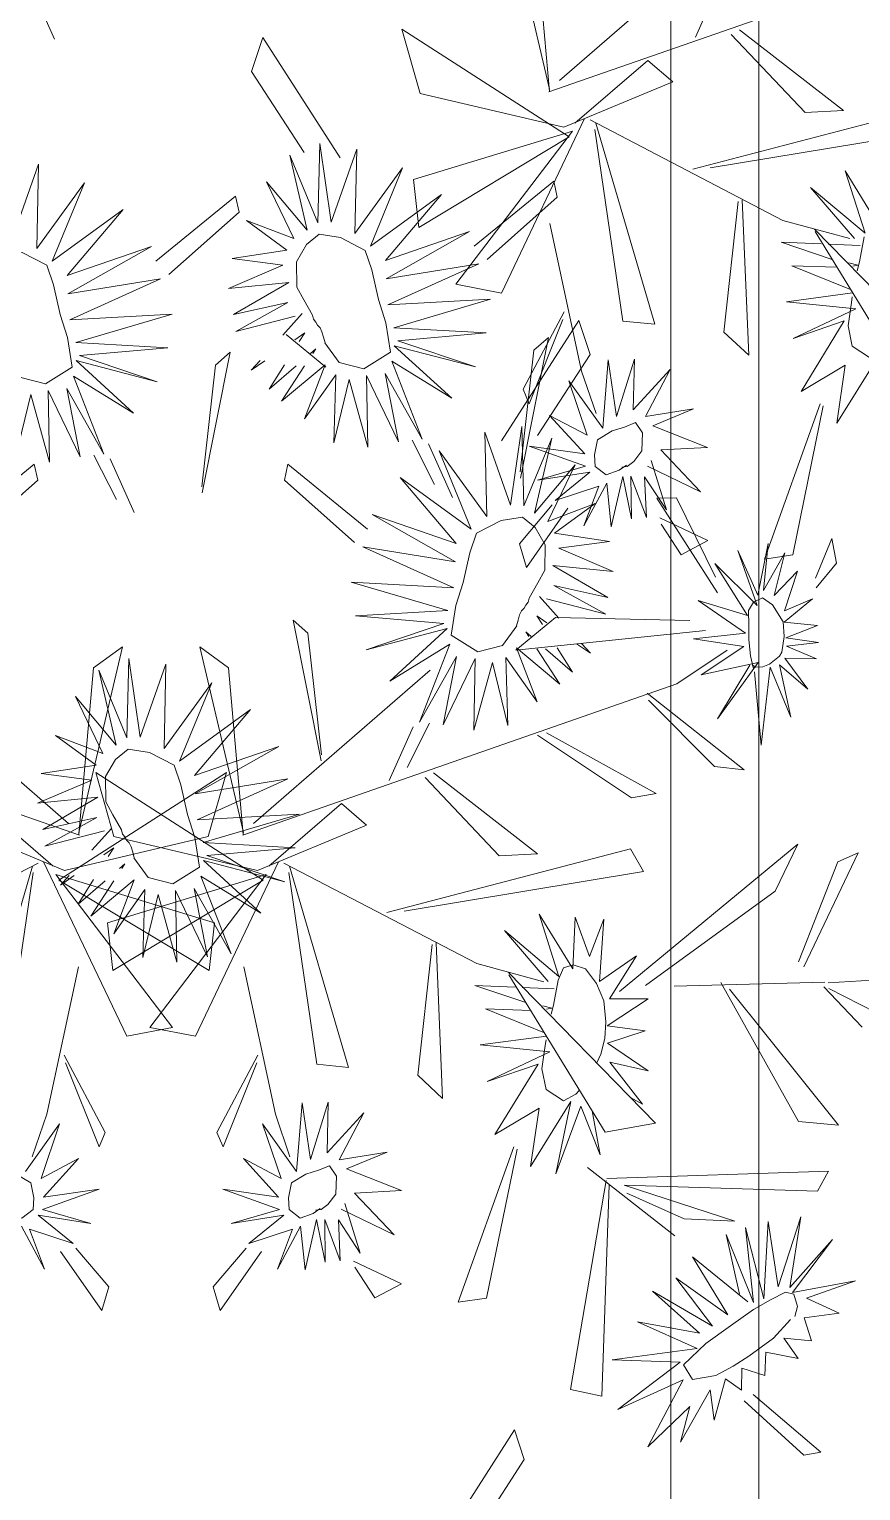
# Model space of a CAD drawing. Header units: inches. Extents: x 15 to 22798, y 21 to 21519.
# Drawn here: x 16314.63 to 16340.74, y 12556.1 to 12601.97 of the extents above; entities that cross this region are included whole.
import ezdxf

# ---------------------------------------------------------------- set-up
doc = ezdxf.new("R2010")
doc.units = ezdxf.units.IN
doc.header["$MEASUREMENT"] = 0
doc.layers.add('ARREDAMENTO', color=8, linetype='Continuous', lineweight=13)

msp = doc.modelspace()

# ---------------------------------------------------------------- linework, layer by layer
at = {"layer": 'ARREDAMENTO', "linetype": 'Continuous'}
for p, q in [((16329.596, 12605.911, -27.277), (16330.968, 12600.085, -27.277)), ((16330.963, 12600.018, -27.277), (16330.498, 12605.248, -27.277)), ((16336.835, 12605.174, -27.277), (16331.283, 12600.363, -27.277)), ((16344.575, 12604.749, -27.277), (16330.945, 12599.999, -27.277)), ((16335.546, 12601.717, -27.277), (16336.296, 12603.397, -27.277)), ((16315.422, 12601.658, -27.277), (16314.673, 12603.338, -27.277)), ((16321.962, 12601.708, -27.277), (16321.609, 12600.643, -27.277)), ((16324.389, 12597.928, -27.277), (16321.962, 12601.708, -27.277)), ((16326.328, 12601.967, -27.277), (16326.9, 12599.956, -27.277)), ((16331.588, 12598.588, -27.277), (16326.328, 12601.967, -27.277)), ((16338.994, 12599.354, -27.277), (16336.674, 12601.805, -27.277)), ((16336.937, 12601.953, -27.277), (16340.204, 12599.415, -27.277)), ((16321.609, 12600.643, -27.277), (16323.263, 12598.097, -27.277)), ((16334.051, 12600.991, -27.277), (16331.765, 12599.026, -27.277)), ((16334.835, 12600.317, -27.277), (16334.051, 12600.991, -27.277)), ((16331.411, 12598.892, -27.277), (16334.835, 12600.317, -27.277)), ((16326.9, 12599.956, -27.277), (16331.411, 12598.892, -27.277)), ((16343.128, 12599.573, -27.277), (16335.467, 12597.573, -27.277)), ((16340.204, 12599.415, -27.277), (16338.994, 12599.354, -27.277)), ((16332.068, 12599.164, -27.277), (16329.459, 12593.687, -27.277)), ((16338.296, 12595.966, -27.277), (16332.241, 12599.124, -27.277)), ((16333.274, 12592.812, -27.277), (16332.393, 12598.822, -27.277)), ((16332.417, 12599.022, -27.277), (16334.27, 12592.708, -27.277)), ((16336.015, 12597.618, -27.277), (16343.533, 12598.861, -27.277)), ((16323.751, 12598.384, -27.277), (16323.693, 12595.894, -27.277)), ((16324.11, 12595.913, -27.277), (16323.751, 12598.384, -27.277)), ((16331.686, 12598.769, -27.277), (16326.699, 12597.25, -27.277)), ((16326.867, 12595.748, -27.277), (16331.588, 12598.588, -27.277)), ((16328.025, 12593.967, -27.277), (16331.686, 12598.769, -27.277)), ((16322.809, 12598.015, -27.277), (16323.351, 12595.665, -27.277)), ((16323.693, 12595.894, -27.277), (16322.809, 12598.015, -27.277)), ((16324.911, 12598.205, -27.277), (16324.11, 12595.913, -27.277)), ((16324.857, 12595.56, -27.277), (16324.911, 12598.205, -27.277)), ((16314.915, 12597.736, -27.277), (16314.114, 12595.444, -27.277)), ((16314.861, 12595.091, -27.277), (16314.915, 12597.736, -27.277)), ((16326.354, 12597.616, -27.277), (16324.857, 12595.56, -27.277)), ((16325.34, 12595.159, -27.277), (16326.354, 12597.616, -27.277)), ((16340.256, 12597.522, -27.277), (16340.877, 12595.567, -27.277)), ((16341.31, 12595.802, -27.277), (16340.256, 12597.522, -27.277)), ((16316.358, 12597.147, -27.277), (16314.861, 12595.091, -27.277)), ((16315.344, 12594.69, -27.277), (16316.358, 12597.147, -27.277)), ((16322.079, 12597.183, -27.277), (16322.936, 12595.404, -27.277)), ((16323.351, 12595.665, -27.277), (16322.079, 12597.183, -27.277)), ((16326.699, 12597.25, -27.277), (16326.867, 12595.748, -27.277)), ((16331.097, 12597.196, -27.277), (16328.595, 12595.156, -27.277)), ((16331.211, 12596.699, -27.277), (16331.097, 12597.196, -27.277)), ((16339.164, 12597.004, -27.277), (16340.543, 12595.404, -27.277)), ((16340.877, 12595.567, -27.277), (16339.164, 12597.004, -27.277)), ((16321.101, 12596.727, -27.277), (16318.599, 12594.687, -27.277)), ((16321.215, 12596.23, -27.277), (16321.101, 12596.727, -27.277)), ((16327.573, 12596.781, -27.277), (16325.34, 12595.159, -27.277)), ((16325.818, 12594.711, -27.277), (16327.573, 12596.781, -27.277)), ((16329.012, 12594.743, -27.277), (16331.211, 12596.699, -27.277)), ((16336.443, 12592.465, -27.277), (16336.895, 12596.566, -27.277)), ((16337.016, 12596.618, -27.277), (16337.223, 12591.737, -27.277)), ((16317.577, 12596.312, -27.277), (16315.344, 12594.69, -27.277)), ((16315.822, 12594.242, -27.277), (16317.577, 12596.312, -27.277)), ((16319.016, 12594.274, -27.277), (16321.215, 12596.23, -27.277)), ((16321.454, 12595.963, -27.277), (16322.722, 12595.037, -27.277)), ((16322.936, 12595.404, -27.277), (16321.454, 12595.963, -27.277)), ((16328.458, 12595.623, -27.277), (16325.818, 12594.711, -27.277)), ((16325.838, 12594.133, -27.277), (16328.458, 12595.623, -27.277)), ((16331.972, 12591.242, -27.277), (16330.976, 12595.867, -27.277)), ((16338.296, 12595.966, -27.277), (16340.402, 12595.398, -27.277)), ((16343.914, 12590.961, -27.277), (16339.293, 12595.693, -27.277)), ((16339.304, 12595.616, -27.277), (16342.333, 12590.677, -27.277)), ((16318.462, 12595.154, -27.277), (16315.822, 12594.242, -27.277)), ((16315.842, 12593.664, -27.277), (16318.462, 12595.154, -27.277)), ((16339.502, 12595.231, -27.277), (16338.239, 12595.284, -27.277)), ((16339.838, 12594.745, -27.277), (16338.239, 12595.284, -27.277)), ((16339.721, 12595.222, -27.277), (16340.724, 12595.181, -27.277)), ((16340.85, 12595.45, -27.277), (16340.702, 12594.664, -27.277)), ((16322.722, 12595.037, -27.277), (16321.002, 12594.775, -27.277)), ((16321.002, 12594.775, -27.277), (16322.591, 12594.562, -27.277)), ((16322.591, 12594.562, -27.277), (16320.882, 12593.837, -27.277)), ((16328.746, 12594.608, -27.277), (16325.838, 12594.133, -27.277)), ((16325.893, 12593.316, -27.277), (16328.746, 12594.608, -27.277)), ((16339.99, 12594.497, -27.277), (16338.572, 12594.546, -27.277)), ((16340.418, 12593.799, -27.277), (16338.572, 12594.546, -27.277)), ((16340.371, 12594.641, -27.277), (16340.651, 12594.569, -27.277)), ((16340.651, 12594.569, -27.277), (16340.49, 12594.537, -27.277)), ((16340.632, 12594.383, -27.277), (16340.702, 12594.664, -27.277)), ((16318.75, 12594.139, -27.277), (16315.842, 12593.664, -27.277)), ((16315.897, 12592.847, -27.277), (16318.75, 12594.139, -27.277)), ((16320.882, 12593.837, -27.277), (16322.775, 12594.024, -27.277)), ((16322.775, 12594.024, -27.277), (16321.047, 12593.014, -27.277)), ((16329.459, 12593.687, -27.277), (16328.025, 12593.967, -27.277)), ((16321.047, 12593.014, -27.277), (16322.749, 12593.395, -27.277)), ((16322.749, 12593.395, -27.277), (16321.113, 12592.487, -27.277)), ((16329.117, 12593.498, -27.277), (16325.893, 12593.316, -27.277)), ((16326.082, 12592.603, -27.277), (16329.117, 12593.498, -27.277)), ((16340.482, 12593.695, -27.277), (16338.404, 12593.418, -27.277)), ((16338.404, 12593.418, -27.277), (16340.589, 12593.199, -27.277)), ((16340.449, 12593.394, -27.277), (16340.343, 12592.66, -27.277)), ((16340.475, 12593.571, -27.277), (16340.449, 12593.394, -27.277)), ((16319.12, 12593.029, -27.277), (16315.897, 12592.847, -27.277)), ((16316.086, 12592.134, -27.277), (16319.12, 12593.029, -27.277)), ((16321.113, 12592.487, -27.277), (16322.983, 12592.969, -27.277)), ((16322.59, 12592.365, -27.277), (16323.203, 12593.046, -27.277)), ((16331.422, 12593.097, -27.277), (16330.137, 12590.67, -27.277)), ((16330.328, 12590.218, -27.277), (16331.386, 12592.857, -27.277)), ((16340.589, 12593.199, -27.277), (16338.618, 12592.266, -27.277)), ((16322.693, 12592.387, -27.277), (16323.944, 12591.359, -27.277)), ((16322.971, 12592.222, -27.277), (16323.283, 12592.44, -27.277)), ((16323.107, 12592.164, -27.277), (16323.283, 12592.44, -27.277)), ((16328.973, 12592.443, -27.277), (16326.082, 12592.603, -27.277)), ((16326.206, 12592.195, -27.277), (16328.973, 12592.443, -27.277)), ((16329.461, 12589.048, -27.277), (16331.888, 12592.828, -27.277)), ((16331.888, 12592.828, -27.277), (16332.24, 12591.763, -27.277)), ((16334.27, 12592.708, -27.277), (16333.274, 12592.812, -27.277)), ((16337.223, 12591.737, -27.277), (16336.443, 12592.465, -27.277)), ((16338.618, 12592.266, -27.277), (16340.219, 12592.815, -27.277)), ((16340.219, 12592.815, -27.277), (16338.866, 12590.604, -27.277)), ((16340.343, 12592.66, -27.277), (16340.472, 12592.018, -27.277)), ((16318.976, 12591.974, -27.277), (16316.086, 12592.134, -27.277)), ((16316.209, 12591.726, -27.277), (16318.976, 12591.974, -27.277)), ((16323.459, 12591.793, -27.277), (16323.624, 12591.934, -27.277)), ((16323.53, 12591.79, -27.277), (16323.624, 12591.934, -27.277)), ((16326.092, 12592.038, -27.277), (16328.645, 12591.374, -27.277)), ((16327.902, 12590.393, -27.277), (16326.092, 12592.038, -27.277)), ((16328.645, 12591.374, -27.277), (16326.206, 12592.195, -27.277)), ((16330.933, 12592.299, -27.277), (16330.054, 12587.885, -27.277)), ((16330.471, 12591.899, -27.277), (16330.933, 12592.299, -27.277)), ((16340.472, 12592.018, -27.277), (16341.02, 12591.662, -27.277)), ((16316.096, 12591.569, -27.277), (16318.649, 12590.905, -27.277)), ((16317.906, 12589.924, -27.277), (16316.096, 12591.569, -27.277)), ((16318.649, 12590.905, -27.277), (16316.209, 12591.726, -27.277)), ((16320.937, 12591.83, -27.277), (16320.058, 12587.416, -27.277)), ((16320.474, 12591.43, -27.277), (16320.937, 12591.83, -27.277)), ((16321.878, 12591.573, -27.277), (16321.601, 12591.265, -27.277)), ((16322.031, 12591.565, -27.277), (16321.601, 12591.265, -27.277)), ((16326.013, 12591.547, -27.277), (16327.902, 12590.393, -27.277)), ((16326.964, 12589.107, -27.277), (16326.013, 12591.547, -27.277)), ((16330.047, 12588.08, -27.277), (16330.471, 12591.899, -27.277)), ((16332.24, 12591.763, -27.277), (16330.587, 12589.217, -27.277)), ((16332.636, 12589.446, -27.277), (16332.811, 12591.595, -27.277)), ((16332.811, 12591.595, -27.277), (16333.075, 12589.816, -27.277)), ((16333.075, 12589.816, -27.277), (16333.633, 12591.619, -27.277)), ((16333.633, 12591.619, -27.277), (16333.593, 12590.025, -27.277)), ((16339.988, 12589.601, -27.277), (16341.253, 12591.639, -27.277)), ((16316.017, 12591.077, -27.277), (16317.906, 12589.924, -27.277)), ((16316.968, 12588.638, -27.277), (16316.017, 12591.077, -27.277)), ((16320.051, 12587.611, -27.277), (16320.474, 12591.43, -27.277)), ((16322.645, 12591.44, -27.277), (16322.157, 12590.675, -27.277)), ((16323.009, 12591.406, -27.277), (16322.157, 12590.675, -27.277)), ((16322.554, 12590.295, -27.277), (16323.922, 12591.438, -27.277)), ((16323.277, 12591.402, -27.277), (16322.554, 12590.295, -27.277)), ((16323.922, 12591.438, -27.277), (16323.275, 12589.738, -27.277)), ((16323.275, 12589.738, -27.277), (16324.255, 12591.127, -27.277)), ((16324.255, 12591.127, -27.277), (16324.195, 12588.994, -27.277)), ((16325.219, 12591.101, -27.277), (16326.226, 12589.017, -27.277)), ((16325.26, 12588.854, -27.277), (16325.219, 12591.101, -27.277)), ((16325.808, 12591.167, -27.277), (16326.964, 12589.107, -27.277)), ((16326.226, 12589.017, -27.277), (16325.808, 12591.167, -27.277)), ((16331.972, 12591.242, -27.277), (16332.429, 12589.907, -27.277)), ((16333.593, 12590.025, -27.277), (16334.754, 12591.289, -27.277)), ((16334.754, 12591.289, -27.277), (16333.978, 12589.813, -27.277)), ((16338.866, 12590.604, -27.277), (16340.253, 12591.427, -27.277)), ((16340.253, 12591.427, -27.277), (16339.988, 12589.601, -27.277)), ((16315.223, 12590.632, -27.277), (16316.23, 12588.548, -27.277)), ((16315.264, 12588.385, -27.277), (16315.223, 12590.632, -27.277)), ((16315.812, 12590.698, -27.277), (16316.968, 12588.638, -27.277)), ((16316.23, 12588.548, -27.277), (16315.812, 12590.698, -27.277)), ((16324.195, 12588.994, -27.277), (16324.677, 12590.978, -27.277)), ((16324.677, 12590.978, -27.277), (16325.26, 12588.854, -27.277)), ((16330.137, 12590.67, -27.277), (16330.328, 12590.218, -27.277)), ((16331.572, 12590.936, -27.277), (16332.636, 12589.446, -27.277)), ((16332.151, 12589.227, -27.277), (16331.572, 12590.936, -27.277)), ((16314.199, 12588.525, -27.277), (16314.681, 12590.509, -27.277)), ((16314.681, 12590.509, -27.277), (16315.264, 12588.385, -27.277)), ((16337.714, 12585.34, -27.277), (16339.465, 12590.216, -27.277)), ((16339.56, 12590.148, -27.277), (16338.603, 12585.473, -27.277)), ((16330.969, 12589.851, -27.277), (16332.151, 12589.227, -27.277)), ((16332.072, 12588.641, -27.277), (16330.969, 12589.851, -27.277)), ((16333.978, 12589.813, -27.277), (16335.486, 12590.053, -27.277)), ((16335.486, 12590.053, -27.277), (16334.207, 12589.526, -27.277)), ((16328.939, 12589.325, -27.277), (16329.74, 12587.032, -27.277)), ((16328.993, 12586.679, -27.277), (16328.939, 12589.325, -27.277)), ((16329.74, 12587.032, -27.277), (16330.099, 12589.504, -27.277)), ((16330.099, 12589.504, -27.277), (16330.157, 12587.014, -27.277)), ((16334.207, 12589.526, -27.277), (16335.928, 12588.847, -27.277)), ((16327.359, 12587.683, -27.277), (16326.648, 12589.076, -27.277)), ((16327.918, 12587.275, -27.277), (16327.168, 12588.955, -27.277)), ((16327.496, 12588.736, -27.277), (16328.993, 12586.679, -27.277)), ((16328.51, 12586.279, -27.277), (16327.496, 12588.736, -27.277)), ((16330.157, 12587.014, -27.277), (16331.041, 12589.135, -27.277)), ((16330.325, 12588.884, -27.277), (16332.072, 12588.641, -27.277)), ((16332.1, 12588.255, -27.277), (16330.325, 12588.884, -27.277)), ((16331.041, 12589.135, -27.277), (16330.499, 12586.785, -27.277)), ((16335.928, 12588.847, -27.277), (16334.458, 12588.766, -27.277)), ((16334.458, 12588.766, -27.277), (16335.703, 12587.456, -27.277)), ((16314.781, 12588.316, -27.277), (16312.279, 12586.276, -27.277)), ((16314.895, 12587.819, -27.277), (16314.781, 12588.316, -27.277)), ((16317.363, 12587.214, -27.277), (16316.652, 12588.607, -27.277)), ((16317.921, 12586.806, -27.277), (16317.172, 12588.486, -27.277)), ((16322.639, 12587.819, -27.277), (16322.752, 12588.316, -27.277)), ((16322.752, 12588.316, -27.277), (16325.255, 12586.276, -27.277)), ((16330.499, 12586.785, -27.277), (16331.771, 12588.303, -27.277)), ((16330.585, 12587.813, -27.277), (16332.1, 12588.255, -27.277)), ((16331.771, 12588.303, -27.277), (16330.914, 12586.524, -27.277)), ((16335.703, 12587.456, -27.277), (16334.042, 12588.259, -27.277)), ((16334.156, 12588.439, -27.277), (16334.638, 12586.885, -27.277)), ((16312.696, 12585.863, -27.277), (16314.895, 12587.819, -27.277)), ((16324.838, 12585.863, -27.277), (16322.639, 12587.819, -27.277)), ((16326.276, 12587.901, -27.277), (16328.51, 12586.279, -27.277)), ((16328.032, 12585.831, -27.277), (16326.276, 12587.901, -27.277)), ((16332.237, 12588.069, -27.277), (16330.585, 12587.813, -27.277)), ((16331.139, 12587.184, -27.277), (16332.237, 12588.069, -27.277)), ((16333.264, 12587.935, -27.277), (16332.907, 12586.353, -27.277)), ((16333.537, 12586.6, -27.277), (16333.264, 12587.935, -27.277)), ((16333.524, 12587.942, -27.277), (16333.537, 12586.6, -27.277)), ((16334.009, 12586.645, -27.277), (16333.524, 12587.942, -27.277)), ((16333.949, 12587.923, -27.277), (16334.009, 12586.645, -27.277)), ((16334.638, 12586.885, -27.277), (16333.949, 12587.923, -27.277)), ((16332.512, 12587.63, -27.277), (16331.139, 12587.184, -27.277)), ((16332.762, 12587.725, -27.277), (16332.039, 12586.38, -27.277)), ((16332.039, 12586.38, -27.277), (16332.512, 12587.63, -27.277)), ((16332.907, 12586.353, -27.277), (16332.762, 12587.725, -27.277)), ((16330.021, 12585.822, -27.277), (16331.053, 12587.042, -27.277)), ((16331.538, 12586.937, -27.277), (16330.239, 12585.078, -27.277)), ((16330.914, 12586.524, -27.277), (16332.396, 12587.082, -27.277)), ((16332.396, 12587.082, -27.277), (16331.128, 12586.157, -27.277)), ((16334.954, 12587.268, -27.277), (16334.334, 12587.256, -27.277)), ((16334.334, 12587.256, -27.277), (16336.237, 12584.285, -27.277)), ((16336.175, 12584.775, -27.277), (16334.954, 12587.268, -27.277)), ((16325.392, 12586.743, -27.277), (16328.032, 12585.831, -27.277)), ((16328.012, 12585.253, -27.277), (16325.392, 12586.743, -27.277)), ((16334.426, 12586.632, -27.277), (16335.936, 12585.923, -27.277)), ((16335.098, 12585.475, -27.277), (16334.47, 12586.44, -27.277)), ((16331.128, 12586.157, -27.277), (16332.848, 12585.895, -27.277)), ((16339.833, 12585.987, -27.277), (16339.318, 12584.74, -27.277)), ((16339.974, 12585.215, -27.277), (16339.833, 12585.987, -27.277)), ((16325.104, 12585.728, -27.277), (16328.012, 12585.253, -27.277)), ((16327.957, 12584.436, -27.277), (16325.104, 12585.728, -27.277)), ((16330.239, 12585.078, -27.277), (16330.021, 12585.822, -27.277)), ((16332.848, 12585.895, -27.277), (16331.258, 12585.682, -27.277)), ((16331.258, 12585.682, -27.277), (16332.967, 12584.956, -27.277)), ((16335.936, 12585.923, -27.277), (16335.098, 12585.475, -27.277)), ((16336.877, 12585.613, -27.277), (16337.491, 12583.882, -27.277)), ((16337.51, 12584.204, -27.277), (16336.877, 12585.613, -27.277)), ((16337.834, 12585.833, -27.277), (16337.51, 12584.204, -27.277)), ((16337.688, 12584.35, -27.277), (16337.834, 12585.833, -27.277)), ((16338.356, 12585.538, -27.277), (16337.688, 12584.35, -27.277)), ((16338.023, 12584.2, -27.277), (16338.356, 12585.538, -27.277)), ((16331.074, 12585.144, -27.277), (16332.803, 12584.134, -27.277)), ((16332.967, 12584.956, -27.277), (16331.074, 12585.144, -27.277)), ((16336.159, 12585.201, -27.277), (16337.183, 12583.573, -27.277)), ((16337.491, 12583.882, -27.277), (16336.159, 12585.201, -27.277)), ((16338.603, 12585.473, -27.277), (16337.714, 12585.34, -27.277)), ((16339.337, 12584.442, -27.277), (16339.974, 12585.215, -27.277)), ((16324.733, 12584.618, -27.277), (16327.957, 12584.436, -27.277)), ((16327.768, 12583.723, -27.277), (16324.733, 12584.618, -27.277)), ((16338.756, 12584.959, -27.277), (16338.023, 12584.2, -27.277)), ((16338.351, 12583.721, -27.277), (16338.756, 12584.959, -27.277)), ((16331.26, 12583.485, -27.277), (16330.647, 12584.166, -27.277)), ((16331.101, 12584.515, -27.277), (16332.737, 12583.607, -27.277)), ((16332.803, 12584.134, -27.277), (16331.101, 12584.515, -27.277)), ((16337.659, 12584.128, -27.277), (16337.369, 12583.986, -27.277)), ((16337.969, 12583.905, -27.277), (16337.659, 12584.128, -27.277)), ((16324.877, 12583.563, -27.277), (16327.768, 12583.723, -27.277)), ((16332.737, 12583.607, -27.277), (16330.867, 12584.089, -27.277)), ((16335.636, 12584.046, -27.277), (16337.121, 12583.02, -27.277)), ((16337.183, 12583.573, -27.277), (16335.636, 12584.046, -27.277)), ((16337.369, 12583.986, -27.277), (16337.213, 12583.725, -27.277)), ((16337.213, 12583.725, -27.277), (16337.227, 12583.26, -27.277)), ((16338.299, 12583.376, -27.277), (16337.969, 12583.905, -27.277)), ((16338.335, 12583.364, -27.277), (16339.227, 12584.091, -27.277)), ((16339.227, 12584.091, -27.277), (16338.351, 12583.721, -27.277)), ((16322.916, 12583.419, -27.277), (16323.796, 12579.005, -27.277)), ((16323.379, 12583.019, -27.277), (16322.916, 12583.419, -27.277)), ((16327.644, 12583.315, -27.277), (16324.877, 12583.563, -27.277)), ((16325.204, 12582.493, -27.277), (16327.644, 12583.315, -27.277)), ((16331.156, 12583.507, -27.277), (16329.905, 12582.479, -27.277)), ((16330.742, 12583.284, -27.277), (16330.566, 12583.56, -27.277)), ((16330.878, 12583.342, -27.277), (16330.566, 12583.56, -27.277)), ((16335.375, 12583.416, -27.277), (16331.156, 12583.507, -27.277)), ((16337.227, 12583.26, -27.277), (16337.223, 12582.817, -27.277)), ((16338.331, 12582.911, -27.277), (16338.299, 12583.376, -27.277)), ((16339.385, 12583.257, -27.277), (16338.335, 12583.364, -27.277)), ((16338.383, 12582.867, -27.277), (16339.385, 12583.257, -27.277)), ((16323.802, 12579.2, -27.277), (16323.379, 12583.019, -27.277)), ((16327.757, 12583.158, -27.277), (16325.204, 12582.493, -27.277)), ((16325.948, 12581.513, -27.277), (16327.757, 12583.158, -27.277)), ((16329.905, 12582.479, -27.277), (16335.861, 12583.102, -27.277)), ((16330.32, 12582.91, -27.277), (16330.226, 12583.054, -27.277)), ((16330.391, 12582.912, -27.277), (16330.226, 12583.054, -27.277)), ((16337.121, 12583.02, -27.277), (16335.487, 12582.838, -27.277)), ((16335.487, 12582.838, -27.277), (16337.07, 12582.595, -27.277)), ((16337.223, 12582.817, -27.277), (16337.282, 12582.305, -27.277)), ((16338.262, 12582.423, -27.277), (16338.331, 12582.911, -27.277)), ((16339.412, 12582.727, -27.277), (16338.383, 12582.867, -27.277)), ((16317.552, 12582.589, -27.277), (16316.18, 12576.763, -27.277)), ((16316.649, 12581.926, -27.277), (16317.552, 12582.589, -27.277)), ((16319.982, 12582.589, -27.277), (16321.354, 12576.763, -27.277)), ((16320.884, 12581.926, -27.277), (16319.982, 12582.589, -27.277)), ((16327.836, 12582.666, -27.277), (16325.948, 12581.513, -27.277)), ((16326.886, 12580.227, -27.277), (16327.836, 12582.666, -27.277)), ((16329.928, 12582.558, -27.277), (16330.574, 12580.857, -27.277)), ((16331.295, 12581.415, -27.277), (16329.928, 12582.558, -27.277)), ((16330.573, 12582.522, -27.277), (16331.295, 12581.415, -27.277)), ((16330.841, 12582.526, -27.277), (16331.693, 12581.795, -27.277)), ((16331.205, 12582.56, -27.277), (16331.693, 12581.795, -27.277)), ((16331.819, 12582.685, -27.277), (16332.249, 12582.385, -27.277)), ((16331.972, 12582.693, -27.277), (16332.249, 12582.385, -27.277)), ((16334.961, 12581.427, -27.277), (16336.541, 12582.483, -27.277)), ((16337.07, 12582.595, -27.277), (16335.727, 12581.704, -27.277)), ((16337.282, 12582.305, -27.277), (16337.368, 12581.9, -27.277)), ((16337.88, 12582.039, -27.277), (16338.191, 12582.294, -27.277)), ((16338.191, 12582.294, -27.277), (16338.262, 12582.423, -27.277)), ((16338.413, 12582.611, -27.277), (16339.412, 12582.727, -27.277)), ((16339.347, 12582.214, -27.277), (16338.413, 12582.611, -27.277)), ((16310.313, 12581.852, -27.277), (16315.865, 12577.041, -27.277)), ((16316.185, 12576.696, -27.277), (16316.649, 12581.926, -27.277)), ((16316.812, 12581.855, -27.277), (16317.354, 12579.505, -27.277)), ((16317.696, 12579.734, -27.277), (16316.812, 12581.855, -27.277)), ((16317.754, 12582.224, -27.277), (16317.696, 12579.734, -27.277)), ((16318.113, 12579.753, -27.277), (16317.754, 12582.224, -27.277)), ((16318.915, 12582.045, -27.277), (16318.113, 12579.753, -27.277)), ((16318.86, 12579.4, -27.277), (16318.915, 12582.045, -27.277)), ((16321.349, 12576.696, -27.277), (16320.884, 12581.926, -27.277)), ((16327.221, 12581.852, -27.277), (16321.669, 12577.041, -27.277)), ((16328.041, 12582.287, -27.277), (16326.886, 12580.227, -27.277)), ((16327.623, 12580.136, -27.277), (16328.041, 12582.287, -27.277)), ((16328.63, 12582.221, -27.277), (16327.623, 12580.136, -27.277)), ((16328.59, 12579.974, -27.277), (16328.63, 12582.221, -27.277)), ((16329.173, 12582.098, -27.277), (16328.59, 12579.974, -27.277)), ((16329.655, 12580.114, -27.277), (16329.173, 12582.098, -27.277)), ((16329.594, 12582.247, -27.277), (16329.655, 12580.114, -27.277)), ((16330.574, 12580.857, -27.277), (16329.594, 12582.247, -27.277)), ((16335.727, 12581.704, -27.277), (16337.514, 12582.098, -27.277)), ((16337.514, 12582.098, -27.277), (16336.238, 12580.329, -27.277)), ((16336.238, 12580.329, -27.277), (16337.26, 12582.013, -27.277)), ((16337.34, 12582.007, -27.277), (16337.446, 12581.949, -27.277)), ((16337.446, 12581.949, -27.277), (16337.664, 12581.962, -27.277)), ((16337.609, 12579.506, -27.277), (16337.898, 12581.953, -27.277)), ((16337.664, 12581.962, -27.277), (16337.88, 12582.039, -27.277)), ((16337.898, 12581.953, -27.277), (16338.549, 12580.379, -27.277)), ((16338.194, 12582.025, -27.277), (16339.075, 12581.26, -27.277)), ((16338.549, 12580.379, -27.277), (16338.194, 12582.025, -27.277)), ((16338.353, 12582.232, -27.277), (16339.347, 12582.214, -27.277)), ((16339.075, 12581.26, -27.277), (16338.353, 12582.232, -27.277)), ((16302.573, 12581.427, -27.277), (16316.203, 12576.677, -27.277)), ((16320.358, 12581.456, -27.277), (16318.86, 12579.4, -27.277)), ((16319.343, 12578.999, -27.277), (16320.358, 12581.456, -27.277)), ((16334.961, 12581.427, -27.277), (16321.331, 12576.677, -27.277)), ((16337.404, 12581.807, -27.277), (16337.609, 12579.506, -27.277)), ((16316.082, 12581.024, -27.277), (16316.94, 12579.244, -27.277)), ((16317.354, 12579.505, -27.277), (16316.082, 12581.024, -27.277)), ((16334.034, 12581.128, -27.277), (16337.078, 12578.729, -27.277)), ((16336.148, 12578.828, -27.277), (16334.076, 12580.916, -27.277)), ((16321.577, 12580.621, -27.277), (16319.343, 12578.999, -27.277)), ((16319.821, 12578.551, -27.277), (16321.577, 12580.621, -27.277)), ((16325.932, 12578.395, -27.277), (16326.682, 12580.075, -27.277)), ((16326.491, 12578.803, -27.277), (16327.201, 12580.196, -27.277)), ((16315.457, 12579.803, -27.277), (16316.725, 12578.877, -27.277)), ((16316.94, 12579.244, -27.277), (16315.457, 12579.803, -27.277)), ((16333.537, 12577.852, -27.277), (16330.585, 12579.812, -27.277)), ((16330.868, 12579.892, -27.277), (16334.318, 12577.987, -27.277)), ((16322.462, 12579.464, -27.277), (16319.821, 12578.551, -27.277)), ((16319.841, 12577.974, -27.277), (16322.462, 12579.464, -27.277)), ((16316.725, 12578.877, -27.277), (16315.005, 12578.616, -27.277)), ((16315.559, 12575.266, -27.277), (16320.82, 12578.645, -27.277)), ((16316.714, 12578.645, -27.277), (16317.286, 12576.634, -27.277)), ((16321.974, 12575.266, -27.277), (16316.714, 12578.645, -27.277)), ((16320.82, 12578.645, -27.277), (16320.248, 12576.634, -27.277)), ((16327.323, 12578.631, -27.277), (16330.59, 12576.093, -27.277)), ((16337.078, 12578.729, -27.277), (16336.148, 12578.828, -27.277)), ((16316.595, 12578.402, -27.277), (16314.886, 12577.677, -27.277)), ((16315.005, 12578.616, -27.277), (16316.595, 12578.402, -27.277)), ((16322.75, 12578.448, -27.277), (16319.841, 12577.974, -27.277)), ((16319.896, 12577.156, -27.277), (16322.75, 12578.448, -27.277)), ((16329.38, 12576.032, -27.277), (16327.06, 12578.483, -27.277)), ((16314.886, 12577.677, -27.277), (16316.779, 12577.864, -27.277)), ((16316.779, 12577.864, -27.277), (16315.05, 12576.854, -27.277)), ((16334.318, 12577.987, -27.277), (16333.537, 12577.852, -27.277)), ((16313.097, 12577.669, -27.277), (16315.383, 12575.704, -27.277)), ((16323.12, 12577.339, -27.277), (16319.896, 12577.156, -27.277)), ((16320.085, 12576.443, -27.277), (16323.12, 12577.339, -27.277)), ((16324.437, 12577.669, -27.277), (16322.151, 12575.704, -27.277)), ((16325.221, 12576.995, -27.277), (16324.437, 12577.669, -27.277)), ((16315.737, 12575.569, -27.277), (16312.313, 12576.995, -27.277)), ((16315.05, 12576.854, -27.277), (16316.752, 12577.235, -27.277)), ((16316.752, 12577.235, -27.277), (16315.116, 12576.327, -27.277)), ((16315.116, 12576.327, -27.277), (16316.986, 12576.809, -27.277)), ((16316.594, 12576.205, -27.277), (16317.206, 12576.887, -27.277)), ((16321.797, 12575.569, -27.277), (16325.221, 12576.995, -27.277)), ((16320.248, 12576.634, -27.277), (16315.737, 12575.569, -27.277)), ((16317.286, 12576.634, -27.277), (16321.797, 12575.569, -27.277)), ((16322.976, 12576.283, -27.277), (16320.085, 12576.443, -27.277)), ((16338.769, 12576.392, -27.277), (16333.167, 12571.765, -27.277)), ((16338.05, 12574.924, -27.277), (16338.769, 12576.392, -27.277)), ((16316.975, 12576.062, -27.277), (16317.287, 12576.28, -27.277)), ((16317.111, 12576.004, -27.277), (16317.287, 12576.28, -27.277)), ((16320.096, 12575.878, -27.277), (16322.649, 12575.214, -27.277)), ((16321.905, 12574.233, -27.277), (16320.096, 12575.878, -27.277)), ((16320.209, 12576.035, -27.277), (16322.976, 12576.283, -27.277)), ((16322.649, 12575.214, -27.277), (16320.209, 12576.035, -27.277)), ((16333.514, 12576.251, -27.277), (16325.853, 12574.251, -27.277)), ((16330.59, 12576.093, -27.277), (16329.38, 12576.032, -27.277)), ((16333.919, 12575.539, -27.277), (16333.514, 12576.251, -27.277)), ((16338.949, 12572.548, -27.277), (16340.657, 12576.121, -27.277)), ((16340.657, 12576.121, -27.277), (16340.025, 12575.84, -27.277)), ((16308.852, 12572.644, -27.277), (16314.907, 12575.802, -27.277)), ((16314.731, 12575.7, -27.277), (16312.878, 12569.386, -27.277)), ((16313.874, 12569.49, -27.277), (16314.755, 12575.5, -27.277)), ((16315.08, 12575.842, -27.277), (16317.688, 12570.365, -27.277)), ((16315.462, 12575.447, -27.277), (16320.449, 12573.927, -27.277)), ((16319.122, 12570.645, -27.277), (16315.462, 12575.447, -27.277)), ((16315.881, 12575.413, -27.277), (16315.604, 12575.105, -27.277)), ((16322.072, 12575.447, -27.277), (16317.085, 12573.927, -27.277)), ((16317.463, 12575.633, -27.277), (16317.627, 12575.774, -27.277)), ((16317.533, 12575.63, -27.277), (16317.627, 12575.774, -27.277)), ((16318.411, 12570.645, -27.277), (16322.072, 12575.447, -27.277)), ((16322.454, 12575.842, -27.277), (16319.845, 12570.365, -27.277)), ((16328.682, 12572.644, -27.277), (16322.627, 12575.802, -27.277)), ((16323.66, 12569.49, -27.277), (16322.779, 12575.5, -27.277)), ((16322.803, 12575.7, -27.277), (16324.656, 12569.386, -27.277)), ((16326.401, 12574.296, -27.277), (16333.919, 12575.539, -27.277)), ((16340.025, 12575.84, -27.277), (16338.786, 12572.702, -27.277)), ((16320.281, 12572.426, -27.277), (16315.559, 12575.266, -27.277)), ((16316.035, 12575.406, -27.277), (16315.604, 12575.105, -27.277)), ((16316.648, 12575.28, -27.277), (16316.16, 12574.515, -27.277)), ((16317.012, 12575.247, -27.277), (16316.16, 12574.515, -27.277)), ((16316.558, 12574.135, -27.277), (16317.925, 12575.278, -27.277)), ((16317.28, 12575.242, -27.277), (16316.558, 12574.135, -27.277)), ((16317.252, 12572.426, -27.277), (16321.974, 12575.266, -27.277)), ((16317.925, 12575.278, -27.277), (16317.279, 12573.578, -27.277)), ((16317.279, 12573.578, -27.277), (16318.259, 12574.968, -27.277)), ((16318.259, 12574.968, -27.277), (16318.198, 12572.834, -27.277)), ((16319.812, 12575.007, -27.277), (16320.967, 12572.948, -27.277)), ((16320.23, 12572.857, -27.277), (16319.812, 12575.007, -27.277)), ((16320.017, 12575.387, -27.277), (16321.905, 12574.233, -27.277)), ((16320.967, 12572.948, -27.277), (16320.017, 12575.387, -27.277)), ((16318.198, 12572.834, -27.277), (16318.68, 12574.818, -27.277)), ((16318.68, 12574.818, -27.277), (16319.263, 12572.694, -27.277)), ((16319.223, 12574.941, -27.277), (16320.23, 12572.857, -27.277)), ((16319.263, 12572.694, -27.277), (16319.223, 12574.941, -27.277)), ((16333.981, 12571.961, -27.277), (16338.05, 12574.924, -27.277)), ((16330.642, 12574.2, -27.277), (16331.263, 12572.245, -27.277)), ((16331.696, 12572.48, -27.277), (16330.642, 12574.2, -27.277)), ((16331.772, 12574.103, -27.277), (16331.696, 12572.48, -27.277)), ((16332.221, 12572.868, -27.277), (16331.772, 12574.103, -27.277)), ((16332.671, 12574.043, -27.277), (16332.221, 12572.868, -27.277)), ((16332.537, 12572.081, -27.277), (16332.671, 12574.043, -27.277)), ((16317.085, 12573.927, -27.277), (16317.252, 12572.426, -27.277)), ((16320.449, 12573.927, -27.277), (16320.281, 12572.426, -27.277)), ((16329.55, 12573.682, -27.277), (16330.929, 12572.082, -27.277)), ((16331.263, 12572.245, -27.277), (16329.55, 12573.682, -27.277)), ((16326.829, 12569.143, -27.277), (16327.281, 12573.244, -27.277)), ((16327.402, 12573.296, -27.277), (16327.609, 12568.415, -27.277)), ((16333.694, 12572.888, -27.277), (16332.537, 12572.081, -27.277)), ((16332.848, 12571.544, -27.277), (16333.694, 12572.888, -27.277)), ((16315.175, 12567.92, -27.277), (16316.172, 12572.545, -27.277)), ((16322.358, 12567.92, -27.277), (16321.362, 12572.545, -27.277)), ((16328.682, 12572.644, -27.277), (16330.788, 12572.076, -27.277)), ((16334.3, 12567.639, -27.277), (16329.679, 12572.37, -27.277)), ((16329.69, 12572.294, -27.277), (16332.719, 12567.355, -27.277)), ((16331.402, 12572.518, -27.277), (16331.236, 12572.127, -27.277)), ((16331.712, 12572.603, -27.277), (16331.402, 12572.518, -27.277)), ((16332.092, 12572.479, -27.277), (16331.712, 12572.603, -27.277)), ((16332.446, 12572.024, -27.277), (16332.092, 12572.479, -27.277)), ((16329.888, 12571.909, -27.277), (16328.625, 12571.961, -27.277)), ((16330.224, 12571.422, -27.277), (16328.625, 12571.961, -27.277)), ((16330.107, 12571.9, -27.277), (16331.11, 12571.858, -27.277)), ((16331.236, 12572.127, -27.277), (16331.088, 12571.342, -27.277)), ((16332.676, 12571.478, -27.277), (16332.446, 12572.024, -27.277)), ((16339.614, 12572.058, -27.277), (16334.886, 12571.933, -27.277)), ((16338.79, 12567.69, -27.277), (16336.342, 12572.05, -27.277)), ((16336.619, 12571.84, -27.277), (16340.045, 12567.579, -27.277)), ((16340.785, 12570.654, -27.277), (16339.578, 12571.913, -27.277)), ((16339.722, 12572.043, -27.277), (16341.445, 12572.145, -27.277)), ((16339.733, 12571.861, -27.277), (16341.214, 12571.112, -27.277)), ((16330.757, 12571.319, -27.277), (16331.037, 12571.247, -27.277)), ((16331.018, 12571.061, -27.277), (16331.088, 12571.342, -27.277)), ((16332.736, 12570.821, -27.277), (16332.676, 12571.478, -27.277)), ((16332.775, 12570.688, -27.277), (16334.06, 12571.54, -27.277)), ((16334.06, 12571.54, -27.277), (16332.848, 12571.544, -27.277)), ((16330.376, 12571.175, -27.277), (16328.958, 12571.224, -27.277)), ((16330.804, 12570.477, -27.277), (16328.958, 12571.224, -27.277)), ((16331.037, 12571.247, -27.277), (16330.876, 12571.215, -27.277)), ((16317.688, 12570.365, -27.277), (16319.122, 12570.645, -27.277)), ((16319.845, 12570.365, -27.277), (16318.411, 12570.645, -27.277)), ((16330.868, 12570.372, -27.277), (16328.79, 12570.096, -27.277)), ((16332.702, 12570.296, -27.277), (16332.736, 12570.821, -27.277)), ((16333.969, 12570.531, -27.277), (16332.775, 12570.688, -27.277)), ((16332.783, 12570.145, -27.277), (16333.969, 12570.531, -27.277)), ((16328.79, 12570.096, -27.277), (16330.975, 12569.877, -27.277)), ((16330.835, 12570.072, -27.277), (16330.729, 12569.338, -27.277)), ((16330.861, 12570.249, -27.277), (16330.835, 12570.072, -27.277)), ((16332.577, 12569.802, -27.277), (16332.702, 12570.296, -27.277)), ((16334.064, 12569.284, -27.277), (16332.783, 12570.145, -27.277)), ((16315.726, 12569.775, -27.277), (16317.01, 12567.348, -27.277)), ((16316.819, 12566.896, -27.277), (16315.761, 12569.535, -27.277)), ((16321.808, 12569.775, -27.277), (16320.523, 12567.348, -27.277)), ((16320.714, 12566.896, -27.277), (16321.772, 12569.535, -27.277)), ((16324.656, 12569.386, -27.277), (16323.66, 12569.49, -27.277)), ((16330.975, 12569.877, -27.277), (16329.004, 12568.944, -27.277)), ((16329.004, 12568.944, -27.277), (16330.605, 12569.492, -27.277)), ((16330.605, 12569.492, -27.277), (16329.252, 12567.282, -27.277)), ((16332.453, 12569.531, -27.277), (16332.577, 12569.802, -27.277)), ((16332.861, 12569.556, -27.277), (16334.064, 12569.284, -27.277)), ((16333.884, 12568.237, -27.277), (16332.861, 12569.556, -27.277)), ((16327.609, 12568.415, -27.277), (16326.829, 12569.143, -27.277)), ((16330.729, 12569.338, -27.277), (16330.858, 12568.696, -27.277)), ((16330.858, 12568.696, -27.277), (16331.406, 12568.34, -27.277)), ((16331.406, 12568.34, -27.277), (16331.793, 12568.549, -27.277)), ((16331.908, 12568.677, -27.277), (16331.793, 12568.549, -27.277)), ((16323.022, 12566.124, -27.277), (16323.197, 12568.273, -27.277)), ((16323.197, 12568.273, -27.277), (16323.461, 12566.494, -27.277)), ((16323.461, 12566.494, -27.277), (16324.019, 12568.297, -27.277)), ((16324.019, 12568.297, -27.277), (16323.979, 12566.703, -27.277)), ((16329.252, 12567.282, -27.277), (16330.639, 12568.105, -27.277)), ((16330.374, 12566.278, -27.277), (16331.639, 12568.317, -27.277)), ((16330.639, 12568.105, -27.277), (16330.374, 12566.278, -27.277)), ((16331.639, 12568.317, -27.277), (16331.166, 12566.043, -27.277)), ((16331.166, 12566.043, -27.277), (16331.949, 12568.168, -27.277)), ((16331.949, 12568.168, -27.277), (16332.56, 12566.642, -27.277)), ((16333.511, 12568.446, -27.277), (16333.884, 12568.237, -27.277)), ((16315.576, 12567.614, -27.277), (16314.511, 12566.124, -27.277)), ((16315.175, 12567.92, -27.277), (16314.718, 12566.584, -27.277)), ((16314.997, 12565.905, -27.277), (16315.576, 12567.614, -27.277)), ((16321.958, 12567.614, -27.277), (16323.022, 12566.124, -27.277)), ((16322.537, 12565.905, -27.277), (16321.958, 12567.614, -27.277)), ((16322.358, 12567.92, -27.277), (16322.815, 12566.584, -27.277)), ((16323.979, 12566.703, -27.277), (16325.14, 12567.967, -27.277)), ((16325.14, 12567.967, -27.277), (16324.364, 12566.491, -27.277)), ((16332.306, 12568.029, -27.277), (16332.56, 12566.642, -27.277)), ((16332.719, 12567.355, -27.277), (16334.3, 12567.639, -27.277)), ((16340.045, 12567.579, -27.277), (16338.79, 12567.69, -27.277)), ((16317.01, 12567.348, -27.277), (16316.819, 12566.896, -27.277)), ((16320.523, 12567.348, -27.277), (16320.714, 12566.896, -27.277)), ((16324.364, 12566.491, -27.277), (16325.872, 12566.731, -27.277)), ((16325.872, 12566.731, -27.277), (16324.593, 12566.204, -27.277)), ((16328.1, 12562.018, -27.277), (16329.851, 12566.894, -27.277)), ((16329.946, 12566.826, -27.277), (16328.989, 12562.151, -27.277)), ((16316.179, 12566.529, -27.277), (16314.997, 12565.905, -27.277)), ((16315.076, 12565.319, -27.277), (16316.179, 12566.529, -27.277)), ((16321.355, 12566.529, -27.277), (16322.537, 12565.905, -27.277)), ((16322.458, 12565.319, -27.277), (16321.355, 12566.529, -27.277)), ((16334.906, 12564.104, -27.277), (16332.16, 12566.243, -27.277)), ((16324.593, 12566.204, -27.277), (16326.314, 12565.525, -27.277)), ((16332.747, 12565.834, -27.277), (16331.629, 12559.285, -27.277)), ((16332.769, 12565.9, -27.277), (16339.732, 12566.128, -27.277)), ((16339.732, 12566.128, -27.277), (16339.382, 12565.508, -27.277)), ((16315.047, 12564.932, -27.277), (16316.823, 12565.562, -27.277)), ((16316.823, 12565.562, -27.277), (16315.076, 12565.319, -27.277)), ((16320.711, 12565.562, -27.277), (16322.458, 12565.319, -27.277)), ((16322.486, 12564.932, -27.277), (16320.711, 12565.562, -27.277)), ((16326.314, 12565.525, -27.277), (16324.844, 12565.443, -27.277)), ((16324.844, 12565.443, -27.277), (16326.089, 12564.134, -27.277)), ((16332.607, 12559.068, -27.277), (16332.838, 12565.706, -27.277)), ((16333.306, 12565.697, -27.277), (16336.791, 12564.564, -27.277)), ((16339.382, 12565.508, -27.277), (16333.306, 12565.697, -27.277)), ((16335.19, 12564.641, -27.277), (16333.395, 12565.44, -27.277)), ((16316.563, 12564.491, -27.277), (16315.047, 12564.932, -27.277)), ((16320.971, 12564.491, -27.277), (16322.486, 12564.932, -27.277)), ((16326.089, 12564.134, -27.277), (16324.428, 12564.937, -27.277)), ((16324.542, 12565.117, -27.277), (16325.024, 12563.563, -27.277)), ((16314.386, 12564.403, -27.277), (16315.109, 12563.058, -27.277)), ((16314.911, 12564.747, -27.277), (16316.563, 12564.491, -27.277)), ((16316.009, 12563.862, -27.277), (16314.911, 12564.747, -27.277)), ((16322.623, 12564.747, -27.277), (16320.971, 12564.491, -27.277)), ((16321.525, 12563.862, -27.277), (16322.623, 12564.747, -27.277)), ((16323.148, 12564.403, -27.277), (16322.425, 12563.058, -27.277)), ((16323.293, 12563.031, -27.277), (16323.148, 12564.403, -27.277)), ((16323.65, 12564.613, -27.277), (16323.293, 12563.031, -27.277)), ((16323.923, 12563.278, -27.277), (16323.65, 12564.613, -27.277)), ((16323.91, 12564.62, -27.277), (16323.923, 12563.278, -27.277)), ((16324.395, 12563.322, -27.277), (16323.91, 12564.62, -27.277)), ((16324.335, 12564.6, -27.277), (16324.395, 12563.322, -27.277)), ((16325.024, 12563.563, -27.277), (16324.335, 12564.6, -27.277)), ((16336.791, 12564.564, -27.277), (16335.19, 12564.641, -27.277)), ((16337.834, 12564.549, -27.277), (16337.702, 12562.12, -27.277)), ((16338.146, 12562.504, -27.277), (16337.834, 12564.549, -27.277)), ((16338.86, 12564.699, -27.277), (16338.146, 12562.504, -27.277)), ((16338.515, 12562.48, -27.277), (16338.86, 12564.699, -27.277)), ((16314.636, 12564.308, -27.277), (16316.009, 12563.862, -27.277)), ((16315.109, 12563.058, -27.277), (16314.636, 12564.308, -27.277)), ((16322.898, 12564.308, -27.277), (16321.525, 12563.862, -27.277)), ((16322.425, 12563.058, -27.277), (16322.898, 12564.308, -27.277)), ((16336.516, 12564.139, -27.277), (16336.928, 12562.274, -27.277)), ((16337.372, 12562.011, -27.277), (16336.516, 12564.139, -27.277)), ((16337.121, 12564.361, -27.277), (16337.372, 12562.011, -27.277)), ((16337.702, 12562.12, -27.277), (16337.121, 12564.361, -27.277)), ((16339.856, 12563.984, -27.277), (16338.515, 12562.48, -27.277)), ((16338.595, 12562.319, -27.277), (16339.856, 12563.984, -27.277)), ((16315.61, 12563.615, -27.277), (16316.909, 12561.756, -27.277)), ((16317.127, 12562.5, -27.277), (16316.095, 12563.72, -27.277)), ((16320.407, 12562.5, -27.277), (16321.438, 12563.72, -27.277)), ((16321.924, 12563.615, -27.277), (16320.625, 12561.756, -27.277)), ((16324.812, 12563.31, -27.277), (16326.322, 12562.6, -27.277)), ((16325.484, 12562.153, -27.277), (16324.856, 12563.118, -27.277)), ((16335.46, 12563.444, -27.277), (16336.568, 12561.62, -27.277)), ((16337.194, 12562.03, -27.277), (16335.46, 12563.444, -27.277)), ((16326.322, 12562.6, -27.277), (16325.484, 12562.153, -27.277)), ((16334.933, 12562.788, -27.277), (16336.083, 12561.269, -27.277)), ((16336.568, 12561.62, -27.277), (16334.933, 12562.788, -27.277)), ((16340.578, 12562.688, -27.277), (16338.595, 12562.319, -27.277)), ((16339.034, 12562.151, -27.277), (16340.578, 12562.688, -27.277)), ((16316.909, 12561.756, -27.277), (16317.127, 12562.5, -27.277)), ((16320.625, 12561.756, -27.277), (16320.407, 12562.5, -27.277)), ((16328.989, 12562.151, -27.277), (16328.1, 12562.018, -27.277)), ((16334.202, 12562.366, -27.277), (16335.676, 12561.047, -27.277)), ((16336.083, 12561.269, -27.277), (16334.202, 12562.366, -27.277)), ((16338.374, 12562.331, -27.277), (16337.91, 12562.099, -27.277)), ((16338.635, 12562.276, -27.277), (16338.374, 12562.331, -27.277)), ((16338.753, 12561.884, -27.277), (16338.635, 12562.276, -27.277)), ((16340.061, 12561.673, -27.277), (16339.034, 12562.151, -27.277)), ((16337.373, 12561.787, -27.277), (16336.653, 12561.275, -27.277)), ((16337.91, 12562.099, -27.277), (16337.373, 12561.787, -27.277)), ((16338.673, 12561.571, -27.277), (16338.753, 12561.884, -27.277)), ((16338.96, 12561.524, -27.277), (16340.061, 12561.673, -27.277)), ((16333.725, 12561.402, -27.277), (16335.602, 12560.565, -27.277)), ((16335.676, 12561.047, -27.277), (16333.725, 12561.402, -27.277)), ((16336.653, 12561.275, -27.277), (16335.874, 12560.728, -27.277)), ((16337.996, 12560.892, -27.277), (16338.53, 12561.473, -27.277)), ((16339.196, 12560.809, -27.277), (16338.96, 12561.524, -27.277)), ((16337.222, 12560.324, -27.277), (16337.996, 12560.892, -27.277)), ((16338.324, 12560.891, -27.277), (16339.196, 12560.809, -27.277)), ((16338.775, 12560.249, -27.277), (16338.324, 12560.891, -27.277)), ((16335.602, 12560.565, -27.277), (16332.933, 12560.209, -27.277)), ((16335.874, 12560.728, -27.277), (16335.173, 12560.055, -27.277)), ((16336.734, 12560.014, -27.277), (16337.222, 12560.324, -27.277)), ((16337.726, 12559.723, -27.277), (16337.758, 12560.452, -27.277)), ((16337.758, 12560.452, -27.277), (16338.775, 12560.249, -27.277)), ((16332.933, 12560.209, -27.277), (16335.068, 12560.138, -27.277)), ((16335.068, 12560.138, -27.277), (16333.116, 12558.651, -27.277)), ((16335.173, 12560.055, -27.277), (16335.452, 12559.59, -27.277)), ((16336.186, 12559.723, -27.277), (16336.734, 12560.014, -27.277)), ((16336.991, 12559.262, -27.277), (16337.008, 12559.953, -27.277)), ((16337.008, 12559.953, -27.277), (16337.726, 12559.723, -27.277)), ((16333.116, 12558.651, -27.277), (16335.167, 12559.587, -27.277)), ((16335.167, 12559.587, -27.277), (16334.057, 12557.477, -27.277)), ((16335.452, 12559.59, -27.277), (16336.186, 12559.723, -27.277)), ((16336.133, 12558.317, -27.277), (16336.493, 12559.614, -27.277)), ((16336.493, 12559.614, -27.277), (16336.991, 12559.262, -27.277)), ((16331.629, 12559.285, -27.277), (16332.607, 12559.068, -27.277)), ((16335.077, 12557.627, -27.277), (16336.009, 12559.268, -27.277)), ((16336.009, 12559.268, -27.277), (16336.133, 12558.317, -27.277)), ((16338.957, 12557.221, -27.277), (16337.081, 12558.923, -27.277)), ((16337.364, 12559.123, -27.277), (16339.483, 12557.315, -27.277)), ((16334.057, 12557.477, -27.277), (16335.368, 12558.75, -27.277)), ((16335.368, 12558.75, -27.277), (16335.077, 12557.627, -27.277)), ((16327.756, 12554.722), (16329.868, 12558.012)), ((16329.868, 12558.012), (16330.175, 12557.085)), ((16330.175, 12557.085), (16328.736, 12554.869)), ((16339.483, 12557.315, -27.277), (16338.957, 12557.221, -27.277))]:
    msp.add_line(p, q, dxfattribs=at)
at = {"layer": 'ARREDAMENTO', "elevation": -27.277}
for points in [[(16305.209, 12488.933), (16305.209, 12627.517), (16337.545, 12627.517), (16337.545, 12488.933)], [(16307.981, 12491.705), (16307.981, 12624.745), (16334.774, 12624.745), (16334.774, 12491.705)]]:
    msp.add_lwpolyline(points, close=True, dxfattribs=at)
at = {"layer": 'ARREDAMENTO', "linetype": 'Continuous', "elevation": -27.277}
for points in [[(16323.518, 12592.999), (16323.246, 12593.476), (16323.03, 12593.877), (16323.017, 12594.673), (16323.334, 12595.216), (16323.73, 12595.535), (16324.406, 12595.428), (16325.179, 12595.03), (16325.387, 12594.419), (16325.595, 12593.489), (16325.825, 12592.76), (16325.971, 12591.835), (16325.133, 12591.312), (16324.363, 12591.511), (16323.908, 12592.123)], [(16313.522, 12592.53), (16313.25, 12593.007), (16313.033, 12593.408), (16313.021, 12594.204), (16313.338, 12594.747), (16313.734, 12595.066), (16314.41, 12594.959), (16315.183, 12594.561), (16315.391, 12593.95), (16315.599, 12593.02), (16315.829, 12592.291), (16315.975, 12591.366), (16315.137, 12590.843), (16314.367, 12591.042), (16313.912, 12591.654)], [(16323.518, 12592.999), (16323.556, 12592.866), (16323.631, 12592.776), (16323.682, 12592.683), (16323.759, 12592.594), (16323.82, 12592.47), (16323.872, 12592.301), (16323.921, 12592.126), (16323.908, 12592.123)], [(16333.236, 12588.227), (16333.405, 12588.248), (16333.618, 12588.406), (16333.87, 12588.737), (16333.888, 12589.301), (16333.671, 12589.622), (16333.325, 12589.48), (16332.931, 12589.362), (16332.475, 12589.088), (16332.379, 12588.617), (16332.401, 12588.251), (16332.749, 12587.982), (16333.153, 12588.126), (16333.383, 12588.283)], [(16330.331, 12584.119), (16330.603, 12584.596), (16330.82, 12584.997), (16330.832, 12585.793), (16330.516, 12586.336), (16330.12, 12586.655), (16329.444, 12586.548), (16328.671, 12586.15), (16328.462, 12585.539), (16328.254, 12584.609), (16328.024, 12583.88), (16327.878, 12582.955), (16328.716, 12582.432), (16329.486, 12582.631), (16329.942, 12583.243)], [(16330.331, 12584.119), (16330.294, 12583.986), (16330.218, 12583.896), (16330.167, 12583.803), (16330.09, 12583.714), (16330.029, 12583.59), (16329.977, 12583.421), (16329.929, 12583.246), (16329.942, 12583.243)], [(16317.522, 12576.84), (16317.25, 12577.316), (16317.033, 12577.718), (16317.021, 12578.513), (16317.337, 12579.056), (16317.733, 12579.375), (16318.409, 12579.269), (16319.182, 12578.87), (16319.391, 12578.259), (16319.599, 12577.329), (16319.829, 12576.6), (16319.975, 12575.675), (16319.137, 12575.152), (16318.367, 12575.351), (16317.911, 12575.963)], [(16317.522, 12576.84), (16317.56, 12576.706), (16317.635, 12576.616), (16317.686, 12576.524), (16317.763, 12576.435), (16317.824, 12576.311), (16317.876, 12576.141), (16317.924, 12575.966), (16317.911, 12575.963)], [(16313.912, 12564.905), (16313.743, 12564.926), (16313.529, 12565.084), (16313.278, 12565.415), (16313.259, 12565.979), (16313.477, 12566.299), (16313.823, 12566.158), (16314.217, 12566.04), (16314.673, 12565.766), (16314.768, 12565.295), (16314.746, 12564.929), (16314.399, 12564.66), (16313.995, 12564.804), (16313.765, 12564.961)], [(16323.622, 12564.905), (16323.791, 12564.926), (16324.004, 12565.084), (16324.256, 12565.415), (16324.274, 12565.979), (16324.057, 12566.299), (16323.711, 12566.158), (16323.317, 12566.04), (16322.861, 12565.766), (16322.765, 12565.295), (16322.787, 12564.929), (16323.135, 12564.66), (16323.539, 12564.804), (16323.769, 12564.961)]]:
    msp.add_lwpolyline(points, dxfattribs=at)

doc.saveas('drawing.dxf')
